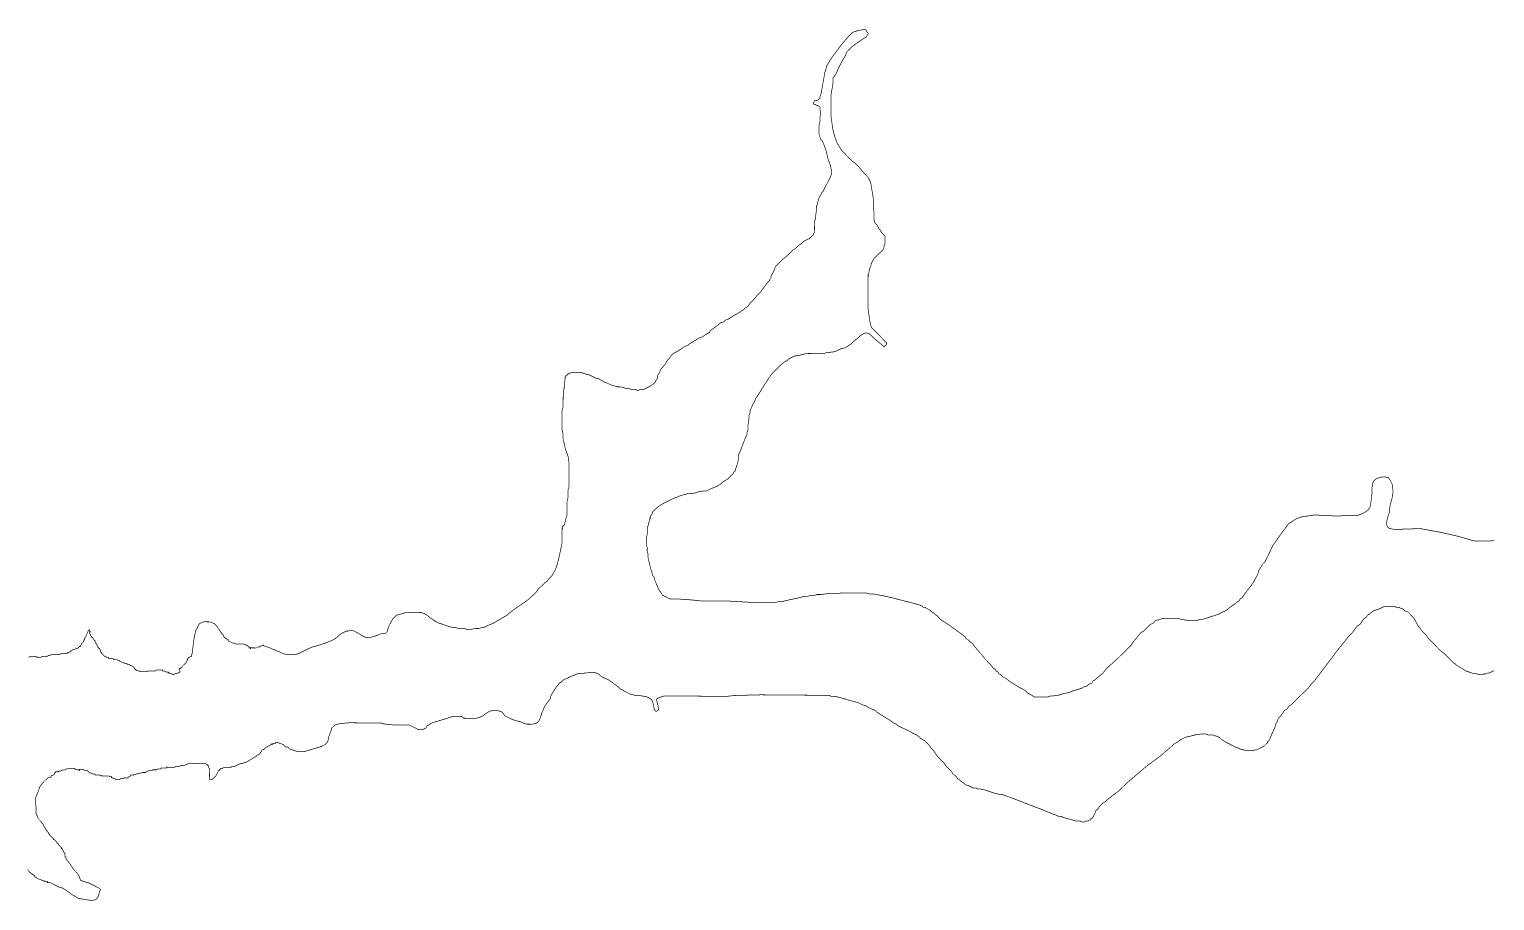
# Model space of a CAD drawing. Header units: metres. Extents: x 290190 to 339802, y 1811045 to 1991312.
# Drawn here: x 333334 to 339802, y 1814220 to 1818066 of the extents above; entities that cross this region are included whole.
import ezdxf

# ---------------------------------------------------------------- set-up
doc = ezdxf.new("R2010")
doc.units = ezdxf.units.M
doc.header["$MEASUREMENT"] = 0
doc.layers.add('HAZARDS LINE', color=1, linetype='Continuous')

msp = doc.modelspace()

# ---------------------------------------------------------------- linework, layer by layer
at = {"layer": 'HAZARDS LINE', "lineweight": 18, "const_width": 3.03}
for points in [[(333328.5, 1815295.1), (333332.6, 1815295), (333336.6, 1815295), (333340.7, 1815299), (333344.7, 1815299), (333348.8, 1815298.9), (333352.8, 1815298.9), (333356.8, 1815298.9), (333360.9, 1815298.8), (333364.9, 1815294.8), (333373, 1815294.7), (333377, 1815294.7), (333385.1, 1815294.6), (333389.2, 1815298.6), (333397.3, 1815298.6), (333401.3, 1815298.5), (333405.4, 1815298.5), (333409.4, 1815298.5), (333413.4, 1815298.4), (333417.5, 1815302.5), (333421.6, 1815302.4), (333425.6, 1815302.4), (333429.7, 1815306.4), (333433.7, 1815306.4), (333437.8, 1815306.3), (333441.8, 1815306.3), (333445.8, 1815306.3), (333449.9, 1815306.2), (333453.9, 1815306.2), (333458, 1815306.2), (333462, 1815306.2), (333466.1, 1815306.1), (333474.2, 1815310.1), (333478.2, 1815310.1), (333482.3, 1815310), (333486.3, 1815310), (333490.3, 1815310), (333494.4, 1815309.9), (333498.4, 1815309.9), (333502.5, 1815313.9), (333506.5, 1815313.9), (333510.6, 1815317.9), (333514.7, 1815317.9), (333514.7, 1815321.9), (333518.7, 1815321.9), (333522.8, 1815325.9), (333530.9, 1815329.9), (333535, 1815329.8), (333539, 1815333.9), (333543.1, 1815333.8), (333547.1, 1815333.8), (333551.2, 1815337.8), (333555.3, 1815341.8), (333559.3, 1815341.8), (333559.3, 1815345.8), (333563.4, 1815349.8), (333563.4, 1815353.9), (333567.5, 1815357.9), (333571.6, 1815361.9), (333571.6, 1815366), (333575.7, 1815370), (333575.7, 1815374), (333579.8, 1815378), (333579.8, 1815382.1), (333583.9, 1815386.1), (333583.9, 1815390.1), (333588, 1815398.2), (333592.2, 1815406.2), (333592.2, 1815410.3), (333596.3, 1815414.3), (333600.3, 1815414.3), (333600.3, 1815418.3), (333600.3, 1815414.3), (333600.3, 1815410.2), (333604.3, 1815406.1), (333600.2, 1815406.2), (333600.2, 1815402.1), (333600.2, 1815398.1), (333604.2, 1815394), (333604.2, 1815390), (333608.2, 1815385.9), (333608.1, 1815381.8), (333612.2, 1815381.8), (333620.2, 1815369.6), (333624.2, 1815369.6), (333624.2, 1815365.5), (333624.1, 1815361.5), (333628.2, 1815357.4), (333628.1, 1815353.4), (333632.2, 1815353.4), (333632.1, 1815349.3), (333632.1, 1815345.3), (333636.1, 1815341.2), (333636.1, 1815337.2), (333640.1, 1815337.1), (333640.1, 1815333.1), (333644.1, 1815333), (333644.1, 1815329), (333648.1, 1815324.9), (333648.1, 1815320.9), (333648.1, 1815316.8), (333652.1, 1815316.8), (333652.1, 1815312.8), (333656.1, 1815308.7), (333660.1, 1815304.6), (333664.1, 1815300.5), (333668.1, 1815296.5), (333672.2, 1815296.4), (333676.2, 1815292.4), (333684.3, 1815292.3), (333684.2, 1815288.3), (333692.3, 1815288.2), (333696.3, 1815288.2), (333700.4, 1815288.1), (333704.4, 1815288.1), (333704.4, 1815284.1), (333708.4, 1815284), (333712.5, 1815284), (333716.5, 1815284), (333728.6, 1815279.8), (333732.7, 1815279.8), (333732.6, 1815275.8), (333736.7, 1815275.7), (333744.7, 1815271.6), (333748.8, 1815271.6), (333752.8, 1815267.5), (333756.8, 1815267.5), (333760.9, 1815267.5), (333764.9, 1815267.4), (333764.9, 1815263.4), (333768.9, 1815263.3), (333773, 1815263.3), (333777, 1815259.2), (333781, 1815259.2), (333785, 1815255.1), (333789.1, 1815255.1), (333793.1, 1815251), (333797.1, 1815247), (333797.1, 1815242.9), (333801.1, 1815242.9), (333801.1, 1815238.8), (333805.1, 1815238.8), (333809.1, 1815234.7), (333813.2, 1815234.7), (333817.2, 1815234.7), (333821.2, 1815230.6), (333825.3, 1815230.6), (333829.3, 1815230.5), (333833.4, 1815230.5), (333837.4, 1815230.5), (333841.4, 1815230.4), (333845.5, 1815230.4), (333849.5, 1815230.4), (333853.6, 1815230.4), (333857.6, 1815234.4), (333861.7, 1815234.3), (333865.7, 1815234.3), (333869.8, 1815234.3), (333877.9, 1815234.2), (333881.9, 1815234.2), (333885.9, 1815234.1), (333890, 1815234.1), (333894.1, 1815238.1), (333898.1, 1815238.1), (333902.1, 1815238.1), (333906.2, 1815238), (333910.2, 1815238), (333918.3, 1815237.9), (333922.4, 1815237.9), (333922.3, 1815233.9), (333930.4, 1815233.8), (333934.4, 1815229.7), (333938.5, 1815229.7), (333942.5, 1815229.7), (333946.5, 1815229.6), (333946.5, 1815225.6), (333950.6, 1815225.6), (333954.6, 1815221.5), (333958.6, 1815221.5), (333962.7, 1815221.4), (333966.7, 1815217.3), (333970.7, 1815217.3), (333974.8, 1815221.3), (333978.8, 1815221.3), (333982.9, 1815221.3), (333986.9, 1815225.3), (333991, 1815225.2), (333995, 1815225.2), (333995.1, 1815229.3), (333999.1, 1815229.2), (333999.1, 1815233.3), (333995.1, 1815241.4), (333999.2, 1815245.4), (334003.3, 1815245.4), (334003.3, 1815249.4), (334007.3, 1815249.4), (334007.4, 1815253.4), (334011.4, 1815257.4), (334015.5, 1815261.4), (334019.6, 1815265.5), (334023.7, 1815269.5), (334027.7, 1815273.5), (334027.8, 1815277.5), (334031.8, 1815281.5), (334031.9, 1815285.6), (334031.9, 1815289.6), (334035.9, 1815289.6), (334036, 1815293.6), (334040, 1815293.6), (334044.1, 1815297.6), (334048.1, 1815297.6), (334048.2, 1815301.6), (334048.2, 1815305.7), (334052.3, 1815309.7), (334056.6, 1815346), (334060.9, 1815378.4), (334065.1, 1815398.5), (334069.3, 1815414.7), (334077.4, 1815426.7), (334077.5, 1815430.8), (334081.6, 1815438.8), (334085.6, 1815442.9), (334093.8, 1815446.8), (334101.9, 1815450.8), (334110, 1815450.8), (334122.1, 1815450.7), (334134.2, 1815450.6), (334150.3, 1815442.4), (334162.4, 1815430.1), (334178.3, 1815405.7), (334182.3, 1815401.7), (334182.3, 1815397.6), (334186.4, 1815397.6), (334190.3, 1815389.5), (334194.3, 1815381.4), (334198.4, 1815381.3), (334198.3, 1815377.3), (334202.4, 1815377.3), (334206.4, 1815373.2), (334210.4, 1815373.2), (334210.4, 1815369.1), (334214.4, 1815365), (334218.4, 1815365), (334222.5, 1815360.9), (334230.5, 1815356.8), (334234.6, 1815356.8), (334238.6, 1815356.8), (334242.6, 1815352.7), (334246.6, 1815352.7), (334250.7, 1815352.6), (334254.7, 1815352.6), (334258.8, 1815352.6), (334266.9, 1815352.5), (334270.9, 1815352.5), (334274.9, 1815352.4), (334283, 1815352.4), (334287, 1815348.3), (334291.1, 1815348.3), (334295.1, 1815348.2), (334295.1, 1815344.2), (334299.1, 1815344.2), (334303.2, 1815340.1), (334303.1, 1815336.1), (334307.2, 1815336), (334307.1, 1815332), (334311.2, 1815331.9), (334311.2, 1815336), (334315.2, 1815336), (334319.3, 1815335.9), (334327.4, 1815335.9), (334331.4, 1815335.8), (334335.5, 1815335.8), (334339.5, 1815339.8), (334343.6, 1815339.8), (334347.6, 1815339.8), (334351.7, 1815339.7), (334351.7, 1815343.8), (334359.8, 1815343.7), (334363.8, 1815347.7), (334367.9, 1815347.7), (334371.9, 1815343.6), (334384, 1815339.5), (334396.1, 1815335.3), (334404.1, 1815331.2), (334416.2, 1815327.1), (334424.3, 1815323), (334436.4, 1815318.8), (334452.5, 1815310.6), (334472.7, 1815306.4), (334509.1, 1815306.2), (334521.2, 1815310.1), (334537.5, 1815318.1), (334561.8, 1815330), (334578, 1815338), (334606.4, 1815345.8), (334642.9, 1815357.7), (334671.3, 1815369.6), (334691.6, 1815381.6), (334703.8, 1815393.6), (334716, 1815401.6), (334732.2, 1815409.6), (334740.3, 1815409.5), (334752.5, 1815413.4), (334760.5, 1815413.4), (334768.6, 1815409.3), (334784.7, 1815401.1), (334796.8, 1815392.9), (334812.9, 1815384.7), (334820.9, 1815380.6), (334833.1, 1815380.5), (334849.3, 1815384.4), (334873.6, 1815392.3), (334881.7, 1815396.3), (334893.8, 1815400.2), (334906, 1815400.1), (334910, 1815404.1), (334914.1, 1815408.2), (334914.2, 1815412.2), (334918.3, 1815424.3), (334922.4, 1815436.4), (334938.8, 1815464.6), (334947, 1815472.6), (334955.1, 1815480.6), (334971.3, 1815484.5), (334983.5, 1815488.5), (334999.7, 1815492.4), (335060.3, 1815491.9), (335076.4, 1815487.8), (335084.5, 1815483.7), (335104.6, 1815467.3), (335112.6, 1815463.2), (335120.7, 1815455.1), (335124.7, 1815455.1), (335128.7, 1815451), (335136.8, 1815446.9), (335161, 1815438.6), (335173.1, 1815434.5), (335185.1, 1815430.3), (335201.3, 1815426.2), (335213.4, 1815426.1), (335225.5, 1815421.9), (335253.8, 1815421.7), (335265.9, 1815417.6), (335286.1, 1815417.4), (335298.3, 1815421.4), (335318.5, 1815421.2), (335330.6, 1815425.2), (335338.7, 1815425.1), (335363.1, 1815437), (335383.4, 1815445), (335395.5, 1815453), (335444.3, 1815480.9), (335448.3, 1815484.9), (335456.5, 1815492.9), (335501.2, 1815524.9), (335525.6, 1815540.9), (335554.1, 1815565), (335570.4, 1815581), (335578.5, 1815593.1), (335603, 1815617.1), (335611.1, 1815625.2), (335619.2, 1815629.1), (335623.4, 1815637.2), (335631.5, 1815645.2), (335639.6, 1815653.2), (335651.9, 1815673.4), (335656, 1815681.4), (335660.2, 1815693.5), (335664.3, 1815705.6), (335668.5, 1815721.8), (335676.8, 1815758.1), (335685.2, 1815798.5), (335685.8, 1815867.2), (335689.9, 1815875.2), (335693.9, 1815875.2), (335698.1, 1815887.3), (335702.3, 1815907.5), (335706.4, 1815919.6), (335706.9, 1815980.2), (335711, 1815996.4), (335711.3, 1816032.8), (335715.4, 1816044.9), (335716.3, 1816154), (335712.3, 1816162.1), (335712.4, 1816178.3), (335708.5, 1816190.5), (335704.5, 1816198.6), (335696.6, 1816227), (335696.7, 1816235), (335692.7, 1816243.2), (335688.8, 1816263.4), (335689, 1816283.6), (335685.1, 1816299.8), (335685.7, 1816384.7), (335689.9, 1816400.9), (335690.4, 1816465.6), (335694.6, 1816481.7), (335694.8, 1816510), (335698.9, 1816518.1), (335699, 1816530.2), (335703, 1816534.2), (335703.1, 1816538.2), (335707.1, 1816538.2), (335707.1, 1816542.3), (335711.2, 1816542.2), (335711.2, 1816546.3), (335715.3, 1816546.2), (335723.4, 1816550.2), (335775.9, 1816549.8), (335784, 1816545.7), (335788, 1816545.7), (335796.1, 1816541.6), (335804.2, 1816541.5), (335828.3, 1816529.2), (335836.4, 1816525.1), (335844.5, 1816525), (335872.6, 1816508.6), (335884.7, 1816504.5), (335892.8, 1816500.4), (335900.8, 1816496.3), (335917, 1816492.1), (335929.1, 1816488), (335945.2, 1816487.9), (335973.5, 1816479.5), (335981.6, 1816479.5), (335997.7, 1816475.3), (336013.9, 1816475.2), (336017.9, 1816471.1), (336021.9, 1816471.1), (336026, 1816475.1), (336042.2, 1816475), (336066.5, 1816486.9), (336074.6, 1816490.9), (336078.7, 1816494.9), (336086.8, 1816498.9), (336095, 1816506.9), (336099, 1816510.9), (336099.1, 1816515), (336107.3, 1816527), (336107.4, 1816539.2), (336115.5, 1816551.2), (336119.7, 1816563.3), (336144.1, 1816591.4), (336144.2, 1816595.5), (336152.3, 1816607.6), (336156.4, 1816611.6), (336160.5, 1816615.6), (336164.6, 1816623.6), (336168.7, 1816627.6), (336176.8, 1816635.7), (336193.1, 1816643.6), (336229.6, 1816667.6), (336241.8, 1816671.6), (336249.9, 1816679.6), (336258, 1816683.6), (336290.5, 1816703.5), (336302.7, 1816707.5), (336327.1, 1816723.5), (336335.2, 1816727.4), (336339.3, 1816735.5), (336371.8, 1816759.5), (336380, 1816767.5), (336388.1, 1816771.5), (336400.2, 1816775.5), (336408.4, 1816783.5), (336420.6, 1816787.4), (336444.9, 1816803.4), (336461.2, 1816811.4), (336465.2, 1816815.4), (336473.4, 1816819.4), (336477.4, 1816823.4), (336485.5, 1816827.4), (336493.7, 1816835.4), (336505.9, 1816843.4), (336514.1, 1816855.4), (336534.4, 1816875.5), (336546.7, 1816891.6), (336558.9, 1816903.6), (336571.2, 1816919.7), (336579.3, 1816931.8), (336595.7, 1816951.9), (336599.7, 1816955.9), (336603.8, 1816963.9), (336607.9, 1816967.9), (336608, 1816976), (336612.1, 1816984.1), (336620.3, 1817000.2), (336624.4, 1817004.2), (336624.4, 1817012.3), (336628.5, 1817020.3), (336632.6, 1817024.4), (336636.7, 1817028.4), (336644.8, 1817036.4), (336648.9, 1817040.4), (336661.1, 1817052.4), (336681.5, 1817068.5), (336689.6, 1817076.5), (336705.9, 1817092.5), (336718.1, 1817100.5), (336730.3, 1817112.6), (336742.5, 1817120.5), (336750.6, 1817128.6), (336770.9, 1817140.5), (336775, 1817140.5), (336779.1, 1817144.5), (336783.1, 1817148.5), (336787.2, 1817152.5), (336791.3, 1817156.6), (336795.4, 1817160.6), (336795.4, 1817164.6), (336799.5, 1817168.6), (336799.9, 1817221.2), (336803.9, 1817225.2), (336804, 1817237.3), (336808.3, 1817269.6), (336808.5, 1817285.8), (336812.6, 1817293.9), (336812.6, 1817302), (336816.7, 1817310), (336816.8, 1817318.1), (336820.9, 1817322.1), (336820.9, 1817326.1), (336829.1, 1817338.2), (336833.2, 1817346.3), (336837.2, 1817350.3), (336861.9, 1817398.6), (336870.1, 1817414.7), (336874.2, 1817426.8), (336874.3, 1817443), (336870.5, 1817463.2), (336858.6, 1817495.7), (336850.8, 1817532.1), (336834.9, 1817572.7), (336826.9, 1817580.8), (336819, 1817605.2), (336819.3, 1817641.5), (336823.4, 1817657.7), (336823.6, 1817677.9), (336827.8, 1817694), (336823.9, 1817710.2), (336823.9, 1817722.4), (336819.9, 1817726.4), (336811.9, 1817730.5), (336807.8, 1817730.6), (336803.8, 1817734.7), (336795.7, 1817734.7), (336795.8, 1817742.8), (336799.9, 1817750.9), (336808, 1817750.8), (336816.1, 1817754.8), (336820.2, 1817758.8), (336824.3, 1817762.8), (336824.3, 1817770.9), (336828.5, 1817783), (336832.7, 1817803.2), (336841.1, 1817851.6), (336845.3, 1817875.9), (336849.5, 1817887.9), (336853.6, 1817904.1), (336870, 1817932.3), (336910.9, 1817988.6), (336927.2, 1818008.6), (336951.7, 1818036.8), (336968, 1818052.8), (336992.3, 1818060.7), (337016.6, 1818064.6), (337024.7, 1818064.5), (337028.7, 1818060.4), (337032.7, 1818052.3), (337036.7, 1818048.2), (337036.7, 1818044.2), (337032.6, 1818040.2), (337028.5, 1818032.1), (337008.2, 1818020.2), (336979.7, 1818000.2), (336963.5, 1817988.2), (336955.3, 1817980.1), (336943.1, 1817968.1), (336934.8, 1817947.9), (336922.6, 1817927.8), (336906.1, 1817895.6), (336893.8, 1817867.4), (336881.5, 1817851.3), (336881.4, 1817831.1), (336877.1, 1817802.8), (336872.9, 1817778.6), (336872.2, 1817685.6), (336876, 1817657.3), (336879.8, 1817628.9), (336887.7, 1817596.5), (336899.5, 1817564.1), (336919.5, 1817531.6), (336939.6, 1817511.2), (336951.6, 1817499), (336967.6, 1817482.7), (336979.7, 1817474.5), (336995.7, 1817458.2), (337015.8, 1817433.8), (337035.8, 1817413.4), (337047.8, 1817389.1), (337051.6, 1817364.8), (337055.5, 1817344.6), (337059.3, 1817316.2), (337059.1, 1817287.9), (337062.9, 1817251.5), (337062.7, 1817223.2), (337066.6, 1817211), (337074.6, 1817202.9), (337082.6, 1817190.7), (337082.6, 1817186.7), (337090.6, 1817178.5), (337094.6, 1817170.4), (337102.6, 1817162.2), (337106.6, 1817158.2), (337110.6, 1817154.1), (337110.4, 1817117.7), (337106.2, 1817109.7), (337106.2, 1817101.6), (337102.1, 1817093.5), (337098, 1817089.5), (337093.9, 1817085.5), (337089.9, 1817081.5), (337077.6, 1817069.4), (337073.6, 1817065.4), (337069.5, 1817061.4), (337065.4, 1817057.4), (337061.3, 1817053.4), (337057.2, 1817045.3), (337053.1, 1817037.3), (337049, 1817029.2), (337049, 1817021.1), (337044.9, 1817013.1), (337040.7, 1817001), (337040.7, 1816992.9), (337036.6, 1816984.8), (337035.4, 1816839.3), (337043.1, 1816782.6), (337047, 1816762.4), (337050.9, 1816750.2), (337058.9, 1816742.1), (337071, 1816729.9), (337095, 1816705.4), (337107.1, 1816693.2), (337115.1, 1816685), (337119.1, 1816681), (337115, 1816672.9), (337110.9, 1816668.9), (337106.9, 1816664.9), (337102.8, 1816669), (337062.7, 1816701.6), (337042.6, 1816722), (337030.5, 1816726.1), (337022.4, 1816726.2), (337002.1, 1816714.2), (336994, 1816706.2), (336969.6, 1816686.2), (336957.4, 1816674.1), (336949.2, 1816670.1), (336945.2, 1816666.1), (336928.9, 1816658.2), (336920.8, 1816658.2), (336912.7, 1816654.2), (336896.5, 1816646.3), (336884.3, 1816642.3), (336876.3, 1816642.4), (336864.1, 1816638.5), (336852, 1816638.5), (336839.8, 1816634.6), (336767, 1816635.2), (336746.8, 1816631.3), (336734.6, 1816627.3), (336722.5, 1816627.4), (336714.4, 1816623.4), (336710.4, 1816623.5), (336686, 1816611.5), (336677.9, 1816603.5), (336669.7, 1816599.5), (336657.6, 1816591.5), (336649.4, 1816583.5), (336637.2, 1816571.5), (336612.7, 1816547.4), (336604.6, 1816535.3), (336596.4, 1816523.3), (336580, 1816499.1), (336555.5, 1816458.9), (336539.1, 1816434.8), (336535, 1816422.7), (336526.8, 1816410.6), (336522.7, 1816398.5), (336518.6, 1816390.4), (336514.4, 1816378.3), (336514.4, 1816370.2), (336510.3, 1816362.2), (336510.1, 1816346), (336505.9, 1816317.8), (336505.7, 1816293.5), (336501.6, 1816289.5), (336501.5, 1816277.4), (336493.3, 1816261.2), (336489.2, 1816249.1), (336476.8, 1816216.9), (336472.7, 1816204.8), (336468.5, 1816196.7), (336464.4, 1816188.7), (336464.3, 1816172.5), (336460.1, 1816148.3), (336456, 1816140.2), (336456, 1816136.2), (336451.8, 1816128.1), (336451.8, 1816120), (336447.7, 1816116), (336443.6, 1816112), (336439.5, 1816104), (336435.5, 1816100), (336431.4, 1816095.9), (336427.3, 1816091.9), (336419.2, 1816083.9), (336415.1, 1816079.9), (336407, 1816075.9), (336394.8, 1816067.9), (336386.6, 1816059.9), (336374.4, 1816051.9), (336366.3, 1816047.9), (336358.2, 1816043.9), (336346.1, 1816040), (336337.9, 1816036), (336321.7, 1816028.1), (336309.6, 1816028.1), (336285.3, 1816024.3), (336277.2, 1816020.3), (336252.9, 1816016.5), (336240.8, 1816016.5), (336224.6, 1816012.6), (336200.3, 1816004.7), (336192.1, 1816000.8), (336180, 1815996.8), (336171.9, 1815992.8), (336155.6, 1815984.9), (336131.3, 1815972.9), (336119.1, 1815964.9), (336111, 1815960.9), (336102.8, 1815952.9), (336098.8, 1815948.9), (336094.7, 1815944.9), (336090.6, 1815940.9), (336086.5, 1815936.9), (336082.4, 1815928.8), (336082.4, 1815924.8), (336078.3, 1815920.8), (336074.2, 1815912.7), (336074.2, 1815904.6), (336070.1, 1815900.6), (336070, 1815892.5), (336065.9, 1815884.5), (336065.9, 1815876.4), (336061.7, 1815868.3), (336061.5, 1815840), (336057.3, 1815815.8), (336057.1, 1815791.5), (336061.1, 1815779.4), (336060.9, 1815763.2), (336064.9, 1815751), (336064.8, 1815734.9), (336068.7, 1815718.7), (336072.6, 1815702.5), (336076.5, 1815686.3), (336080.5, 1815674.1), (336084.4, 1815657.9), (336092.4, 1815645.7), (336096.3, 1815629.5), (336100.3, 1815621.4), (336112.2, 1815593), (336124.2, 1815576.7), (336128.2, 1815568.6), (336160.4, 1815552.2), (336192.7, 1815551.9), (336257.4, 1815547.4), (336297.8, 1815543), (336427.1, 1815542), (336507.9, 1815537.4), (336629.2, 1815536.4), (336641.4, 1815540.4), (336657.5, 1815540.3), (336689.9, 1815548.1), (336726.4, 1815555.9), (336742.6, 1815559.8), (336754.7, 1815563.8), (336770.9, 1815563.6), (336783.1, 1815567.6), (336799.2, 1815567.5), (336811.4, 1815571.4), (336827.6, 1815571.3), (336859.9, 1815575.1), (336892.3, 1815574.8), (336924.6, 1815578.6), (337029.7, 1815577.8), (337041.8, 1815573.7), (337062.1, 1815573.5), (337082.2, 1815569.3), (337106.5, 1815565.1), (337142.8, 1815556.7), (337158.9, 1815552.6), (337207.3, 1815540.1), (337239.6, 1815531.7), (337255.7, 1815527.6), (337267.8, 1815523.4), (337275.9, 1815519.3), (337279.9, 1815515.2), (337288, 1815515.2), (337292, 1815511.1), (337300.1, 1815507), (337308.1, 1815502.9), (337316.1, 1815494.7), (337324.2, 1815490.6), (337332.2, 1815482.5), (337340.3, 1815478.4), (337360.3, 1815458), (337392.5, 1815437.6), (337420.6, 1815417.1), (337464.9, 1815384.4), (337468.8, 1815376.3), (337476.9, 1815372.2), (337480.9, 1815368.1), (337488.9, 1815360), (337497, 1815355.9), (337505, 1815343.7), (337529, 1815315.2), (337537, 1815307.1), (337549, 1815290.8), (337577.1, 1815262.3), (337589.1, 1815246), (337597.2, 1815241.9), (337601.2, 1815233.8), (337609.2, 1815229.7), (337613.2, 1815221.6), (337621.2, 1815217.4), (337629.3, 1815209.3), (337637.3, 1815205.2), (337649.4, 1815197), (337665.5, 1815184.8), (337705.7, 1815160.2), (337713.7, 1815156.1), (337721.8, 1815152), (337729.9, 1815147.9), (337741.9, 1815135.7), (337749.9, 1815131.5), (337754, 1815127.5), (337758, 1815127.4), (337762, 1815123.4), (337766, 1815123.3), (337770.1, 1815119.3), (337826.7, 1815118.8), (337838.8, 1815122.8), (337850.9, 1815122.7), (337863.1, 1815126.6), (337875.2, 1815126.5), (337899.5, 1815134.4), (337923.8, 1815138.3), (337940.1, 1815146.3), (337956.3, 1815150.2), (337968.4, 1815154.1), (337980.6, 1815158.1), (337992.8, 1815166.1), (338000.9, 1815166), (338004.9, 1815170), (338009, 1815174), (338017.1, 1815178), (338021.2, 1815178), (338025.2, 1815182), (338029.3, 1815190), (338037.5, 1815194), (338045.6, 1815202), (338065.9, 1815218.1), (338074.1, 1815226.1), (338090.4, 1815246.2), (338139.3, 1815290.3), (338147.4, 1815298.3), (338171.9, 1815322.4), (338188.1, 1815338.4), (338192.2, 1815342.4), (338196.3, 1815346.4), (338212.7, 1815370.6), (338216.7, 1815374.6), (338220.8, 1815378.6), (338233, 1815394.7), (338241.2, 1815402.7), (338253.4, 1815410.7), (338261.5, 1815418.7), (338273.8, 1815430.8), (338281.9, 1815438.8), (338290, 1815442.8), (338298.1, 1815446.7), (338302.2, 1815454.8), (338310.4, 1815458.8), (338318.4, 1815458.7), (338326.6, 1815462.7), (338330.6, 1815462.7), (338334.7, 1815466.7), (338407.4, 1815466.1), (338415.5, 1815462), (338443.8, 1815457.7), (338492.3, 1815457.4), (338500.4, 1815461.4), (338512.5, 1815461.3), (338549, 1815473.1), (338561.1, 1815477.1), (338585.5, 1815485), (338597.6, 1815492.9), (338609.8, 1815496.9), (338622, 1815504.9), (338630.1, 1815512.9), (338642.3, 1815520.9), (338654.5, 1815528.9), (338662.7, 1815536.9), (338670.8, 1815540.9), (338674.9, 1815544.9), (338679, 1815553), (338687.1, 1815556.9), (338695.3, 1815569), (338732, 1815617.3), (338748.4, 1815645.4), (338756.6, 1815661.5), (338760.8, 1815677.7), (338769, 1815689.7), (338777.2, 1815705.9), (338789.4, 1815717.9), (338793.5, 1815725.9), (338822.3, 1815786.4), (338859, 1815838.7), (338891.7, 1815882.9), (338928.3, 1815906.9), (338952.6, 1815914.8), (339009.3, 1815922.4), (339106.3, 1815917.6), (339166.9, 1815921.2), (339199.3, 1815920.9), (339227.7, 1815932.8), (339243.9, 1815944.9), (339252.1, 1815956.9), (339256.3, 1815981.1), (339260.7, 1816017.5), (339260.9, 1816045.8), (339265.1, 1816066), (339269.2, 1816074), (339285.4, 1816086), (339293.5, 1816086), (339301.6, 1816090), (339321.9, 1816089.8), (339333.9, 1816085.7), (339341.9, 1816073.5), (339349.9, 1816057.2), (339353.7, 1816024.9), (339349.4, 1815996.6), (339341.1, 1815968.4), (339336.8, 1815932), (339328.5, 1815907.8), (339324.3, 1815883.6), (339328.3, 1815871.4), (339336.3, 1815863.3), (339356.5, 1815859.1), (339372.6, 1815859), (339473.7, 1815862.2), (339566.6, 1815845.3), (339639.2, 1815828.6), (339711.8, 1815807.8), (339772.4, 1815807.3), (339800.8, 1815809.1)], [(333325.3, 1814357), (333333.3, 1814348.9), (333333.3, 1814344.8), (333337.4, 1814344.8), (333341.4, 1814340.7), (333345.4, 1814340.7), (333345.4, 1814336.7), (333349.4, 1814336.6), (333349.4, 1814332.6), (333353.4, 1814332.6), (333357.4, 1814328.5), (333357.4, 1814324.4), (333361.5, 1814324.4), (333365.5, 1814320.3), (333373.5, 1814316.2), (333381.6, 1814312.1), (333385.6, 1814312.1), (333389.6, 1814308), (333397.7, 1814307.9), (333397.7, 1814303.9), (333401.7, 1814303.9), (333405.8, 1814303.8), (333409.8, 1814303.8), (333413.9, 1814303.8), (333413.8, 1814299.7), (333421.9, 1814299.7), (333425.9, 1814299.6), (333434, 1814295.5), (333466.2, 1814279.1), (333482.4, 1814274.9), (333522.6, 1814246.3), (333550.7, 1814229.9), (333575, 1814225.7), (333603.2, 1814221.5), (333615.3, 1814221.4), (333627.5, 1814225.3), (333635.7, 1814233.3), (333639.8, 1814245.4), (333644, 1814261.6), (333648.1, 1814269.6), (333644.1, 1814273.7), (333636, 1814277.8), (333619.9, 1814286), (333611.8, 1814290.1), (333595.7, 1814298.3), (333567.5, 1814306.6), (333559.4, 1814310.7), (333555.5, 1814322.9), (333551.5, 1814331), (333543.5, 1814343.2), (333535.5, 1814351.4), (333527.5, 1814359.5), (333519.5, 1814371.7), (333511.5, 1814383.9), (333495.5, 1814404.2), (333495.5, 1814408.3), (333495.5, 1814412.3), (333491.5, 1814412.4), (333491.5, 1814416.4), (333491.6, 1814420.4), (333491.6, 1814428.5), (333487.6, 1814428.6), (333487.6, 1814432.6), (333483.6, 1814436.7), (333483.6, 1814440.7), (333479.6, 1814444.8), (333479.7, 1814448.8), (333475.6, 1814448.9), (333475.6, 1814452.9), (333467.6, 1814461.1), (333463.6, 1814465.1), (333463.6, 1814469.2), (333455.6, 1814473.3), (333455.6, 1814477.3), (333451.6, 1814481.4), (333443.6, 1814489.5), (333439.5, 1814489.6), (333439.6, 1814493.6), (333435.6, 1814497.7), (333431.5, 1814501.8), (333427.5, 1814505.8), (333423.5, 1814509.9), (333423.6, 1814514), (333419.5, 1814514), (333419.5, 1814518), (333415.5, 1814522.1), (333411.5, 1814526.2), (333411.6, 1814530.2), (333407.5, 1814530.3), (333407.5, 1814534.3), (333399.6, 1814546.5), (333395.5, 1814550.6), (333395.6, 1814554.6), (333391.6, 1814562.7), (333387.6, 1814562.8), (333383.6, 1814570.9), (333375.5, 1814579), (333371.5, 1814583.1), (333371.6, 1814587.1), (333363.6, 1814603.4), (333363.8, 1814627.6), (333360, 1814660), (333360.1, 1814672.1), (333372.4, 1814700.3), (333380.7, 1814724.5), (333397, 1814744.6), (333405.2, 1814752.7), (333409.3, 1814756.7), (333413.3, 1814760.7), (333421.4, 1814764.7), (333425.5, 1814764.6), (333429.5, 1814764.6), (333429.6, 1814768.6), (333433.6, 1814772.7), (333437.7, 1814772.6), (333445.8, 1814780.6), (333445.9, 1814784.7), (333449.9, 1814784.7), (333449.9, 1814788.7), (333454, 1814788.7), (333458, 1814788.6), (333462.1, 1814788.6), (333466.1, 1814792.6), (333470.2, 1814792.6), (333474.2, 1814792.6), (333478.3, 1814796.6), (333482.3, 1814796.5), (333486.4, 1814796.5), (333490.4, 1814796.5), (333494.5, 1814800.5), (333498.5, 1814800.5), (333506.7, 1814804.4), (333510.7, 1814804.4), (333514.7, 1814804.4), (333518.8, 1814804.3), (333522.8, 1814804.3), (333526.9, 1814804.3), (333530.9, 1814804.2), (333534.9, 1814804.2), (333534.9, 1814800.2), (333539, 1814800.1), (333547, 1814800.1), (333551.1, 1814796), (333555.1, 1814796), (333555.1, 1814800), (333559.2, 1814800), (333563.2, 1814800), (333567.3, 1814799.9), (333571.3, 1814799.9), (333575.3, 1814795.8), (333579.4, 1814795.8), (333583.4, 1814795.8), (333587.4, 1814795.7), (333591.5, 1814791.7), (333595.5, 1814787.6), (333599.5, 1814783.5), (333603.5, 1814783.5), (333607.6, 1814783.4), (333611.6, 1814779.4), (333615.6, 1814779.3), (333623.7, 1814779.3), (333623.7, 1814775.2), (333627.7, 1814775.2), (333631.8, 1814775.2), (333643.9, 1814775.1), (333647.9, 1814771), (333651.9, 1814771), (333656, 1814770.9), (333660, 1814770.9), (333668.1, 1814770.8), (333672.1, 1814770.8), (333676.2, 1814770.8), (333680.2, 1814770.7), (333684.3, 1814770.7), (333688.3, 1814766.6), (333692.3, 1814766.6), (333696.4, 1814766.6), (333696.3, 1814762.5), (333700.4, 1814762.5), (333708.4, 1814758.4), (333712.5, 1814758.4), (333716.5, 1814754.3), (333720.5, 1814754.3), (333724.6, 1814754.2), (333728.6, 1814754.2), (333732.7, 1814754.2), (333736.7, 1814758.2), (333748.9, 1814758.1), (333752.9, 1814762.1), (333757, 1814762.1), (333761, 1814762), (333765.1, 1814762), (333769.1, 1814762), (333769.1, 1814766), (333773.2, 1814766), (333777.2, 1814770), (333781.3, 1814770), (333781.3, 1814774), (333789.4, 1814774), (333793.4, 1814773.9), (333797.5, 1814777.9), (333805.6, 1814777.9), (333809.7, 1814781.9), (333813.7, 1814781.8), (333817.8, 1814781.8), (333821.8, 1814781.8), (333834, 1814785.7), (333838, 1814785.7), (333846.1, 1814785.6), (333850.2, 1814789.7), (333854.2, 1814789.6), (333858.3, 1814793.6), (333870.4, 1814793.5), (333874.5, 1814793.5), (333878.5, 1814797.5), (333894.7, 1814797.4), (333898.8, 1814801.4), (333914.9, 1814801.3), (333915, 1814805.3), (333939.2, 1814805.1), (333939.3, 1814809.2), (333975.6, 1814808.9), (333979.7, 1814812.9), (333995.9, 1814812.8), (334004, 1814816.8), (334016.1, 1814816.7), (334036.4, 1814824.6), (334113.2, 1814824), (334117.2, 1814819.9), (334121.3, 1814819.9), (334121.2, 1814815.9), (334125.3, 1814815.8), (334125.2, 1814807.7), (334129.2, 1814803.7), (334128.8, 1814755.2), (334141, 1814755.1), (334149.1, 1814763.1), (334157.3, 1814771.1), (334169.6, 1814795.3), (334173.6, 1814795.2), (334173.7, 1814799.3), (334177.7, 1814799.3), (334177.7, 1814803.3), (334185.8, 1814803.2), (334189.9, 1814807.3), (334222.2, 1814807), (334226.3, 1814811), (334238.4, 1814810.9), (334242.5, 1814814.9), (334246.5, 1814814.9), (334250.6, 1814818.9), (334254.7, 1814818.9), (334258.7, 1814822.9), (334279, 1814826.8), (334283, 1814830.8), (334291.1, 1814830.7), (334295.2, 1814834.7), (334299.3, 1814834.7), (334303.3, 1814838.7), (334311.4, 1814842.7), (334323.6, 1814850.7), (334327.7, 1814854.7), (334331.7, 1814854.7), (334335.8, 1814858.7), (334339.9, 1814862.7), (334343.9, 1814862.7), (334352.1, 1814870.7), (334360.3, 1814882.8), (334364.3, 1814886.8), (334368.4, 1814886.7), (334372.5, 1814890.8), (334376.5, 1814894.8), (334380.6, 1814898.8), (334384.6, 1814898.7), (334388.7, 1814902.8), (334396.8, 1814906.7), (334400.9, 1814906.7), (334400.9, 1814910.7), (334409, 1814910.7), (334409, 1814914.7), (334421.1, 1814914.6), (334421.2, 1814918.7), (334433.3, 1814918.6), (334437.3, 1814914.5), (334441.4, 1814914.5), (334449.4, 1814910.4), (334453.5, 1814910.3), (334457.5, 1814906.3), (334461.5, 1814902.2), (334465.5, 1814898.1), (334473.6, 1814898.1), (334477.6, 1814894), (334481.6, 1814889.9), (334505.8, 1814881.6), (334521.9, 1814877.5), (334546.2, 1814877.3), (334623.2, 1814900.9), (334639.4, 1814908.9), (334647.6, 1814916.9), (334651.7, 1814925), (334655.9, 1814945.2), (334664.1, 1814965.3), (334668.3, 1814981.5), (334680.5, 1814993.5), (334688.6, 1814997.5), (334704.8, 1815001.4), (334745.3, 1815005.1), (334886.7, 1815004), (334898.8, 1814999.9), (334943.3, 1814995.5), (335012, 1814995), (335028.1, 1814986.8), (335036.2, 1814982.7), (335052.3, 1814974.5), (335068.4, 1814974.3), (335076.6, 1814978.3), (335084.7, 1814982.3), (335088.8, 1814990.3), (335101, 1814998.3), (335105, 1815002.4), (335129.4, 1815010.3), (335182, 1815026), (335202.3, 1815033.9), (335242.7, 1815033.6), (335250.8, 1815025.5), (335307.3, 1815025.1), (335331.7, 1815033), (335347.9, 1815045), (335360.1, 1815052.9), (335368.2, 1815056.9), (335392.5, 1815060.8), (335408.7, 1815056.6), (335420.8, 1815052.5), (335432.8, 1815036.2), (335456.9, 1815023.9), (335477.1, 1815015.7), (335509.3, 1815007.3), (335525.4, 1814999.1), (335553.7, 1814998.9), (335569.9, 1815002.8), (335578.1, 1815006.8), (335586.2, 1815018.9), (335594.5, 1815043.1), (335598.6, 1815055.2), (335602.8, 1815063.2), (335606.9, 1815075.3), (335627.3, 1815103.4), (335631.4, 1815107.5), (335635.5, 1815115.5), (335635.6, 1815123.6), (335647.8, 1815143.7), (335651.9, 1815151.8), (335656, 1815155.8), (335660.1, 1815163.8), (335668.3, 1815171.9), (335672.4, 1815179.9), (335680.5, 1815183.9), (335684.6, 1815187.9), (335692.7, 1815195.9), (335704.9, 1815199.9), (335721.1, 1815207.9), (335729.2, 1815211.8), (335741.4, 1815215.8), (335749.5, 1815219.8), (335761.7, 1815223.7), (335777.8, 1815223.6), (335814.2, 1815227.4), (335826.4, 1815227.3), (335842.5, 1815223.1), (335862.6, 1815206.8), (335890.8, 1815194.4), (335931, 1815165.8), (335939, 1815157.7), (335943, 1815153.6), (335951.1, 1815149.5), (335955.1, 1815149.4), (335959.1, 1815145.4), (335975.3, 1815137.2), (335983.3, 1815133), (335991.4, 1815128.9), (335999.4, 1815128.9), (336007.5, 1815124.8), (336031.8, 1815124.6), (336056, 1815120.4), (336068.1, 1815116.2), (336080.1, 1815108), (336084.1, 1815099.9), (336088.1, 1815087.8), (336091.9, 1815063.5), (336095.9, 1815059.4), (336099.9, 1815055.3), (336108.1, 1815059.3), (336112.1, 1815063.3), (336108.2, 1815083.6), (336104.3, 1815099.8), (336100.3, 1815107.9), (336104.4, 1815111.9), (336112.5, 1815115.9), (336124.7, 1815119.8), (336136.9, 1815123.8), (336411.7, 1815121.7), (336444.1, 1815125.4), (336561.4, 1815128.6), (336864.6, 1815126.2), (336872.6, 1815122.1), (336892.8, 1815122), (336904.9, 1815117.9), (336913, 1815117.8), (336921.1, 1815113.7), (336937.2, 1815109.5), (336949.3, 1815105.4), (336981.6, 1815097), (336993.7, 1815092.9), (337009.8, 1815084.7), (337025.9, 1815080.5), (337038, 1815072.3), (337046, 1815068.2), (337058.1, 1815064.1), (337066.2, 1815060), (337074.2, 1815051.9), (337134.6, 1815015), (337150.6, 1815002.7), (337162.7, 1814998.6), (337170.7, 1814990.5), (337223.1, 1814965.8), (337235.2, 1814957.6), (337247.3, 1814953.5), (337259.3, 1814945.3), (337267.4, 1814937.1), (337279.4, 1814929), (337287.5, 1814924.9), (337295.5, 1814916.7), (337299.5, 1814912.6), (337307.5, 1814904.5), (337311.5, 1814896.4), (337323.6, 1814884.2), (337343.5, 1814855.7), (337351.6, 1814847.5), (337363.6, 1814835.3), (337371.6, 1814827.2), (337379.6, 1814815), (337403.7, 1814790.5), (337411.7, 1814778.3), (337423.7, 1814770.2), (337431.7, 1814758), (337439.8, 1814753.9), (337443.8, 1814749.8), (337447.8, 1814745.7), (337455.9, 1814741.6), (337459.9, 1814737.5), (337463.9, 1814733.5), (337471.9, 1814729.4), (337476, 1814729.3), (337500.1, 1814717), (337512.3, 1814716.9), (337520.3, 1814712.8), (337532.4, 1814712.7), (337552.6, 1814708.5), (337601, 1814692), (337629.3, 1814687.7), (337665.6, 1814675.3), (337782.5, 1814629.9), (337794.6, 1814625.8), (337855, 1814601.1), (337867.1, 1814596.9), (337875.1, 1814592.8), (337887.3, 1814592.7), (337895.3, 1814588.6), (337907.4, 1814584.5), (337939.7, 1814576.1), (337951.8, 1814572), (337972, 1814571.9), (337980.1, 1814567.8), (337992.2, 1814567.7), (337996.3, 1814571.7), (338008.4, 1814571.6), (338012.5, 1814575.6), (338016.5, 1814575.6), (338020.6, 1814579.6), (338020.6, 1814583.6), (338024.7, 1814583.6), (338028.7, 1814587.6), (338032.8, 1814595.6), (338041, 1814611.8), (338041.1, 1814615.8), (338045.1, 1814619.8), (338053.3, 1814627.8), (338057.4, 1814635.9), (338065.5, 1814643.9), (338073.7, 1814651.9), (338081.8, 1814655.9), (338090, 1814663.9), (338126.6, 1814692), (338142.8, 1814704), (338175.4, 1814736.1), (338212, 1814768.1), (338240.5, 1814792.2), (338269, 1814816.2), (338301.5, 1814840.2), (338334.1, 1814864.2), (338346.3, 1814876.3), (338370.7, 1814896.3), (338382.9, 1814908.3), (338387, 1814912.3), (338395.1, 1814916.3), (338403.2, 1814920.3), (338407.3, 1814924.3), (338419.5, 1814932.3), (338435.7, 1814940.3), (338447.9, 1814944.2), (338456, 1814944.1), (338464.1, 1814948.1), (338472.2, 1814948.1), (338480.3, 1814952), (338492.4, 1814952), (338504.6, 1814955.9), (338528.8, 1814955.7), (338536.9, 1814951.6), (338557.1, 1814951.5), (338569.2, 1814947.3), (338573.2, 1814947.3), (338577.2, 1814943.2), (338581.3, 1814943.2), (338589.3, 1814939.1), (338597.4, 1814930.9), (338617.5, 1814918.6), (338625.5, 1814914.5), (338633.6, 1814910.4), (338637.6, 1814906.4), (338641.6, 1814906.3), (338657.7, 1814898.1), (338669.8, 1814894), (338677.9, 1814889.9), (338685.9, 1814885.8), (338694, 1814885.7), (338706.1, 1814881.6), (338734.4, 1814881.4), (338742.5, 1814885.3), (338750.6, 1814885.3), (338758.7, 1814889.2), (338775, 1814897.2), (338779, 1814901.2), (338783.1, 1814901.2), (338787.2, 1814905.2), (338791.2, 1814909.2), (338799.4, 1814917.2), (338799.4, 1814921.3), (338803.5, 1814925.3), (338807.6, 1814929.3), (338811.7, 1814937.4), (338815.8, 1814949.5), (338819.9, 1814957.5), (338832.3, 1814985.7), (338836.4, 1815001.9), (338840.5, 1815005.9), (338844.6, 1815013.9), (338844.6, 1815018), (338848.7, 1815026), (338856.9, 1815034.1), (338873.2, 1815058.2), (338885.4, 1815066.2), (338893.6, 1815078.2), (338905.8, 1815086.2), (338954.7, 1815134.4), (338966.9, 1815146.4), (338979.1, 1815158.5), (338991.4, 1815174.5), (339003.6, 1815186.6), (339015.8, 1815202.6), (339028.1, 1815218.7), (339052.6, 1815250.9), (339109.8, 1815327.3), (339126.1, 1815347.4), (339142.4, 1815367.4), (339154.7, 1815383.5), (339171, 1815399.6), (339195.5, 1815431.7), (339207.7, 1815439.7), (339224, 1815463.9), (339236.2, 1815471.8), (339240.3, 1815479.9), (339248.4, 1815483.9), (339252.5, 1815487.9), (339256.6, 1815491.9), (339268.8, 1815499.9), (339293.1, 1815507.8), (339317.5, 1815519.7), (339361.9, 1815519.4), (339365.9, 1815515.3), (339378.1, 1815515.2), (339386.1, 1815511.1), (339398.2, 1815507), (339406.2, 1815498.8), (339418.3, 1815494.7), (339422.3, 1815490.6), (339430.4, 1815482.5), (339434.4, 1815478.4), (339442.4, 1815470.3), (339446.4, 1815466.2), (339450.4, 1815458.1), (339466.3, 1815429.6), (339474.4, 1815421.5), (339478.3, 1815413.4), (339486.4, 1815405.2), (339498.4, 1815393), (339510.4, 1815376.7), (339534.5, 1815352.3), (339550.5, 1815336), (339562.5, 1815323.8), (339578.6, 1815311.5), (339590.7, 1815299.3), (339618.7, 1815270.8), (339626.8, 1815266.7), (339634.8, 1815258.5), (339642.9, 1815254.4), (339646.9, 1815250.3), (339663, 1815242.1), (339675, 1815233.9), (339687.1, 1815229.8), (339699.2, 1815225.7), (339711.3, 1815221.5), (339723.5, 1815221.4), (339731.5, 1815217.3), (339747.7, 1815217.2), (339755.8, 1815221.2), (339763.9, 1815221.1), (339772, 1815225.1), (339780.1, 1815225.1), (339784.2, 1815229.1), (339788.2, 1815229), (339792.3, 1815233), (339796.3, 1815233), (339796.3, 1815237.1)]]:
    msp.add_lwpolyline(points, dxfattribs=at)

doc.saveas('drawing.dxf')
